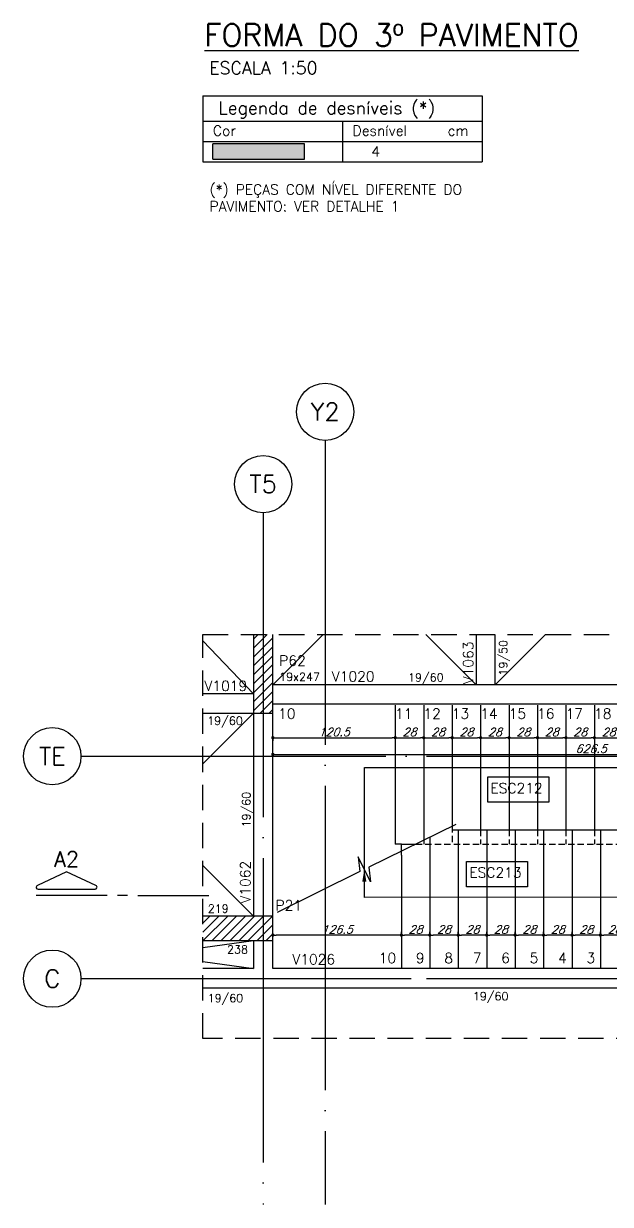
# Model space of a CAD drawing. Extents: x 0 to 6870, y 0 to 4205.
# Drawn here: x 3993 to 4571, y 894 to 2057 of the extents above; entities that cross this region are included whole.
import ezdxf
from ezdxf.enums import TextEntityAlignment as Align

# ---------------------------------------------------------------- set-up
doc = ezdxf.new("R2010")
doc.units = 0
doc.header["$LTSCALE"] = 50
doc.header["$MEASUREMENT"] = 0
doc.linetypes.add('DASHED', pattern=[0.75, 0.5, -0.25])
doc.linetypes.add('EIXO', pattern=[6.8, 6, -0.4, 0, -0.4])
doc.layers.get('0').update_dxf_attribs({"linetype": 'CONTINUOUS'})
doc.layers.get('DEFPOINTS').update_dxf_attribs({"linetype": 'CONTINUOUS'})
for name, color, linetype in [('242', 3, 'CONTINUOUS'), ('AR-TEXTO_REGUA 120_1-200', 4, 'CONTINUOUS'), ('F-AUX-RED', 1, 'CONTINUOUS'), ('F-CORTE-INDICAÇÃO', 4, 'CONTINUOUS'), ('F-COTAS', 106, 'CONTINUOUS'), ('F-EIXO', 12, 'EIXO'), ('F-ESC NUM', 2, 'CONTINUOUS'), ('F-ESC-PROJ', 1, 'CONTINUOUS'), ('F-ESCADAS', 2, 'CONTINUOUS'), ('F-LEADER', 1, 'CONTINUOUS'), ('F-PILARES-DIM', 172, 'CONTINUOUS'), ('F-PILARES-HACH', 174, 'CONTINUOUS'), ('F-PILARES-NOME', 170, 'CONTINUOUS'), ('F-PILARES-S', 170, 'CONTINUOUS'), ('F-TABELA-NÍVEIS', 1, 'CONTINUOUS'), ('F-TEXTO', 6, 'CONTINUOUS'), ('F-TEXTO ESCADA', 2, 'CONTINUOUS'), ('F-VIGAS', 3, 'CONTINUOUS'), ('F-VIGAS-DIM', 2, 'CONTINUOUS'), ('F-VIGAS-NOME', 4, 'CONTINUOUS'), ('F-VÃO', 1, 'CONTINUOUS')]:
    doc.layers.add(name, color=color, linetype=linetype)
doc.layers.add('F-DESNIVEL-3', color=7, linetype='CONTINUOUS', true_color=0xd5c7ff)
doc.styles.add('5385-ARQ-PB-BAS-PLA-TER-TORRE-A-106-TXT$0$R60-75', font='romans.shx', dxfattribs={"height": 0.1125})
doc.styles.add('CP-TEXT-INCL', font='romans.shx', dxfattribs={"oblique": 20})
doc.styles.add('MCP', font='romans.shx')
doc.styles.add('REGUA-120-esc1_200', font='simplex.shx', dxfattribs={"height": 0.6})
doc.styles.add('ROMANS', font='romans.shx')
doc.dimstyles.new('CP-COTAS-50', dxfattribs={"dimscale": 0.64, "dimtxt": 12.5, "dimasz": 5, "dimexe": 5, "dimexo": 5, "dimgap": 2.5, "dimtad": 1, "dimdec": 1, "dimdsep": 46, "dimtxsty": 'CP-TEXT-INCL', "dimblk1": 'DOT', "dimblk2": 'DOT', "dimsah": 1, "dimcen": 9, "dimclrd": 256, "dimclre": 256, "dimclrt": 256, "dimadec": 0, "dimazin": 0, "dimtfac": 1, "dimtdec": 1, "dimtmove": 2, "dimatfit": 3, "dimldrblk": 'DOT', "dimfxl": 5, "dimtolj": 1, "dimarcsym": 0})
pattern_1 = [(45, (2724.5, 1131), (-4.419417, 4.419417), [])]

# ---------------------------------------------------------------- blocks, each defined once
blk = doc.blocks.new('*U12')
at = {"layer": 'F-EIXO'}
blk.add_line((0, 0), (1131.4, 0), dxfattribs=at)
at = {"layer": 'F-EIXO', "color": 2, "linetype": 'Continuous'}
blk.add_circle((-28.2, 0), 28.2, dxfattribs=at)
at = {"layer": 'F-TEXTO', "style": 'ROMANS'}
blk.add_attdef('EIXO', text='', height=17.5, dxfattribs=at).set_placement((-28.2, 0), align=Align.MIDDLE_CENTER)
blk = doc.blocks.new('*U8')
at = {"layer": 'F-EIXO'}
blk.add_line((0, 0), (0, -752.5), dxfattribs=at)
at = {"layer": 'F-EIXO', "color": 2, "linetype": 'Continuous'}
blk.add_circle((0, 28.2), 28.2, dxfattribs=at)
at = {"layer": 'F-TEXTO', "style": 'ROMANS'}
blk.add_attdef('EIXO', text='', height=17.5, rotation=360, dxfattribs=at).set_placement((0, 28.2), align=Align.MIDDLE_CENTER)
blk = doc.blocks.new('*U9')
at = {"layer": 'F-EIXO'}
blk.add_line((0, 0), (0, -681.2), dxfattribs=at)
at = {"layer": 'F-EIXO', "color": 2, "linetype": 'Continuous'}
blk.add_circle((0, 28.2), 28.2, dxfattribs=at)
at = {"layer": 'F-TEXTO', "style": 'ROMANS'}
blk.add_attdef('EIXO', text='', height=17.5, rotation=360, dxfattribs=at).set_placement((0, 28.2), align=Align.MIDDLE_CENTER)
blk = doc.blocks.new('*U10')
at = {"layer": 'F-EIXO'}
blk.add_line((0, 0), (1131.4, 0), dxfattribs=at)
at = {"layer": 'F-EIXO', "color": 2, "linetype": 'Continuous'}
blk.add_circle((-28.2, 0), 28.2, dxfattribs=at)
at = {"layer": 'F-TEXTO', "style": 'ROMANS'}
blk.add_attdef('EIXO', text='', height=17.5, dxfattribs=at).set_placement((-28.2, 0), align=Align.MIDDLE_CENTER)
blk = doc.blocks.new('*U17')
at = {"layer": 'F-CORTE-INDICAÇÃO'}
for p, q in [((-100, 0), (-170, 0)), ((-80, 0), (-90, 0)), ((-70, 0), (0, 0))]:
    blk.add_line(p, q, dxfattribs=at)
blk.add_lwpolyline([(-112, 6, 0.802585), (-111.2, 9.8), (-140, 23.3), (-168.8, 9.8, 0.802585), (-168, 6)], format="xyb", close=True, dxfattribs=at)
at = {"layer": 'F-CORTE-INDICAÇÃO', "style": 'ROMANS'}
blk.add_attdef('CORTE', text='', height=15, dxfattribs=at).set_placement((-140, 35.8), align=Align.MIDDLE_CENTER)
at = {"layer": 'F-CORTE-INDICAÇÃO', "color": 2, "style": 'ROMANS'}
blk.add_attdef('FOLHA', text='', height=12, dxfattribs=at).set_placement((-140, -10), align=Align.MIDDLE_CENTER)
blk = doc.blocks.new('_DOT')
at = {"color": 0, "linetype": 'ByBlock'}
blk.add_line((-0.5, 0), (-1, 0), dxfattribs=at)
at = {"color": 0, "linetype": 'ByBlock', "const_width": 0.5}
blk.add_lwpolyline([(-0.25, 0, 1), (0.25, 0, 1)], format="xyb", close=True, dxfattribs=at)
blk = doc.blocks.new('*D130')
at = {"layer": 'DEFPOINTS', "color": 0, "linetype": 'Continuous', "transparency": 16777216}
for p in [(4238.5, 1354.6), (4359, 1357.1), (4359, 1353.3)]:
    blk.add_point(p, dxfattribs=at)
at = {"layer": 'F-COTAS', "linetype": 'Continuous', "lineweight": -2, "transparency": 16777216}
for p, q in [((4238.5, 1351.4), (4238.5, 1350.1)), ((4241.7, 1353.3), (4355.8, 1353.3)), ((4359, 1353.9), (4359, 1350.1))]:
    blk.add_line(p, q, dxfattribs=at)
at = {"layer": 'F-COTAS', "linetype": 'Continuous', "lineweight": -2, "transparency": 16777216, "xscale": 3.2, "yscale": 3.2, "zscale": 3.2, "rotation": 180}
blk.add_blockref('_DOT', (4238.5, 1353.3), dxfattribs=at)
at = {"layer": 'F-COTAS', "linetype": 'Continuous', "lineweight": -2, "transparency": 16777216, "xscale": 3.2, "yscale": 3.2, "zscale": 3.2}
blk.add_blockref('_DOT', (4359, 1353.3), dxfattribs=at)
at = {"layer": 'F-COTAS', "linetype": 'Continuous', "transparency": 16777216, "insert": (4298.8, 1358.9), "char_height": 8, "attachment_point": 5, "style": 'CP-TEXT-INCL'}
blk.add_mtext('\\A1;120.5', dxfattribs=at)
blk = doc.blocks.new('*D131')
at = {"layer": 'DEFPOINTS', "color": 0, "linetype": 'Continuous', "transparency": 16777216}
for p in [(4359, 1354.6), (4387, 1353.3), (4387, 1353.3)]:
    blk.add_point(p, dxfattribs=at)
at = {"layer": 'F-COTAS', "linetype": 'Continuous', "lineweight": -2, "transparency": 16777216}
for p, q in [((4359, 1351.4), (4359, 1350.1)), ((4362.2, 1353.3), (4383.8, 1353.3))]:
    blk.add_line(p, q, dxfattribs=at)
at = {"layer": 'F-COTAS', "linetype": 'Continuous', "lineweight": -2, "transparency": 16777216, "xscale": 3.2, "yscale": 3.2, "zscale": 3.2, "rotation": 180}
blk.add_blockref('_DOT', (4359, 1353.3), dxfattribs=at)
at = {"layer": 'F-COTAS', "linetype": 'Continuous', "lineweight": -2, "transparency": 16777216, "xscale": 3.2, "yscale": 3.2, "zscale": 3.2}
blk.add_blockref('_DOT', (4387, 1353.3), dxfattribs=at)
at = {"layer": 'F-COTAS', "linetype": 'Continuous', "transparency": 16777216, "insert": (4373, 1358.9), "char_height": 8, "attachment_point": 5, "style": 'CP-TEXT-INCL'}
blk.add_mtext('\\A1;28', dxfattribs=at)
blk = doc.blocks.new('*D132')
at = {"layer": 'DEFPOINTS', "color": 0, "linetype": 'Continuous', "transparency": 16777216}
for p in [(4387, 1354.6), (4415, 1353.3), (4415, 1353.3)]:
    blk.add_point(p, dxfattribs=at)
at = {"layer": 'F-COTAS', "linetype": 'Continuous', "lineweight": -2, "transparency": 16777216}
for p, q in [((4387, 1351.4), (4387, 1350.1)), ((4390.2, 1353.3), (4411.8, 1353.3))]:
    blk.add_line(p, q, dxfattribs=at)
at = {"layer": 'F-COTAS', "linetype": 'Continuous', "lineweight": -2, "transparency": 16777216, "xscale": 3.2, "yscale": 3.2, "zscale": 3.2, "rotation": 180}
blk.add_blockref('_DOT', (4387, 1353.3), dxfattribs=at)
at = {"layer": 'F-COTAS', "linetype": 'Continuous', "lineweight": -2, "transparency": 16777216, "xscale": 3.2, "yscale": 3.2, "zscale": 3.2}
blk.add_blockref('_DOT', (4415, 1353.3), dxfattribs=at)
at = {"layer": 'F-COTAS', "linetype": 'Continuous', "transparency": 16777216, "insert": (4401, 1358.9), "char_height": 8, "attachment_point": 5, "style": 'CP-TEXT-INCL'}
blk.add_mtext('\\A1;28', dxfattribs=at)
blk = doc.blocks.new('*D133')
at = {"layer": 'DEFPOINTS', "color": 0, "linetype": 'Continuous', "transparency": 16777216}
for p in [(4415, 1354.6), (4443, 1353.3), (4443, 1353.3)]:
    blk.add_point(p, dxfattribs=at)
at = {"layer": 'F-COTAS', "linetype": 'Continuous', "lineweight": -2, "transparency": 16777216}
for p, q in [((4415, 1351.4), (4415, 1350.1)), ((4418.2, 1353.3), (4439.8, 1353.3))]:
    blk.add_line(p, q, dxfattribs=at)
at = {"layer": 'F-COTAS', "linetype": 'Continuous', "lineweight": -2, "transparency": 16777216, "xscale": 3.2, "yscale": 3.2, "zscale": 3.2, "rotation": 180}
blk.add_blockref('_DOT', (4415, 1353.3), dxfattribs=at)
at = {"layer": 'F-COTAS', "linetype": 'Continuous', "lineweight": -2, "transparency": 16777216, "xscale": 3.2, "yscale": 3.2, "zscale": 3.2}
blk.add_blockref('_DOT', (4443, 1353.3), dxfattribs=at)
at = {"layer": 'F-COTAS', "linetype": 'Continuous', "transparency": 16777216, "insert": (4429, 1358.9), "char_height": 8, "attachment_point": 5, "style": 'CP-TEXT-INCL'}
blk.add_mtext('\\A1;28', dxfattribs=at)
blk = doc.blocks.new('*D134')
at = {"layer": 'DEFPOINTS', "color": 0, "linetype": 'Continuous', "transparency": 16777216}
for p in [(4443, 1354.6), (4471, 1353.3), (4471, 1353.3)]:
    blk.add_point(p, dxfattribs=at)
at = {"layer": 'F-COTAS', "linetype": 'Continuous', "lineweight": -2, "transparency": 16777216}
for p, q in [((4443, 1351.4), (4443, 1350.1)), ((4446.2, 1353.3), (4467.8, 1353.3))]:
    blk.add_line(p, q, dxfattribs=at)
at = {"layer": 'F-COTAS', "linetype": 'Continuous', "lineweight": -2, "transparency": 16777216, "xscale": 3.2, "yscale": 3.2, "zscale": 3.2, "rotation": 180}
blk.add_blockref('_DOT', (4443, 1353.3), dxfattribs=at)
at = {"layer": 'F-COTAS', "linetype": 'Continuous', "lineweight": -2, "transparency": 16777216, "xscale": 3.2, "yscale": 3.2, "zscale": 3.2}
blk.add_blockref('_DOT', (4471, 1353.3), dxfattribs=at)
at = {"layer": 'F-COTAS', "linetype": 'Continuous', "transparency": 16777216, "insert": (4457, 1358.9), "char_height": 8, "attachment_point": 5, "style": 'CP-TEXT-INCL'}
blk.add_mtext('\\A1;28', dxfattribs=at)
blk = doc.blocks.new('*D135')
at = {"layer": 'DEFPOINTS', "color": 0, "linetype": 'Continuous', "transparency": 16777216}
for p in [(4505, 1158.9), (4505, 1158.9), (4533, 1158.9)]:
    blk.add_point(p, dxfattribs=at)
at = {"layer": 'F-COTAS', "linetype": 'Continuous', "lineweight": -2, "transparency": 16777216}
for p, q in [((4505, 1158.9), (4505, 1162.1)), ((4529.8, 1158.9), (4508.2, 1158.9)), ((4533, 1158.9), (4533, 1162.1))]:
    blk.add_line(p, q, dxfattribs=at)
at = {"layer": 'F-COTAS', "linetype": 'Continuous', "lineweight": -2, "transparency": 16777216, "xscale": 3.2, "yscale": 3.2, "zscale": 3.2, "rotation": 180}
blk.add_blockref('_DOT', (4505, 1158.9), dxfattribs=at)
at = {"layer": 'F-COTAS', "linetype": 'Continuous', "lineweight": -2, "transparency": 16777216, "xscale": 3.2, "yscale": 3.2, "zscale": 3.2}
blk.add_blockref('_DOT', (4533, 1158.9), dxfattribs=at)
at = {"layer": 'F-COTAS', "linetype": 'Continuous', "transparency": 16777216, "insert": (4519, 1164.5), "char_height": 8, "attachment_point": 5, "style": 'CP-TEXT-INCL'}
blk.add_mtext('\\A1;28', dxfattribs=at)
blk = doc.blocks.new('*D136')
at = {"layer": 'DEFPOINTS', "color": 0, "linetype": 'Continuous', "transparency": 16777216}
for p in [(4477, 1158.9), (4477, 1158.9), (4505, 1158.9)]:
    blk.add_point(p, dxfattribs=at)
at = {"layer": 'F-COTAS', "linetype": 'Continuous', "lineweight": -2, "transparency": 16777216}
for p, q in [((4477, 1158.9), (4477, 1162.1)), ((4501.8, 1158.9), (4480.2, 1158.9)), ((4505, 1158.9), (4505, 1162.1))]:
    blk.add_line(p, q, dxfattribs=at)
at = {"layer": 'F-COTAS', "linetype": 'Continuous', "lineweight": -2, "transparency": 16777216, "xscale": 3.2, "yscale": 3.2, "zscale": 3.2, "rotation": 180}
blk.add_blockref('_DOT', (4477, 1158.9), dxfattribs=at)
at = {"layer": 'F-COTAS', "linetype": 'Continuous', "lineweight": -2, "transparency": 16777216, "xscale": 3.2, "yscale": 3.2, "zscale": 3.2}
blk.add_blockref('_DOT', (4505, 1158.9), dxfattribs=at)
at = {"layer": 'F-COTAS', "linetype": 'Continuous', "transparency": 16777216, "insert": (4491, 1164.5), "char_height": 8, "attachment_point": 5, "style": 'CP-TEXT-INCL'}
blk.add_mtext('\\A1;28', dxfattribs=at)
blk = doc.blocks.new('*D137')
at = {"layer": 'DEFPOINTS', "color": 0, "linetype": 'Continuous', "transparency": 16777216}
for p in [(4449, 1158.9), (4449, 1158.9), (4477, 1158.9)]:
    blk.add_point(p, dxfattribs=at)
at = {"layer": 'F-COTAS', "linetype": 'Continuous', "lineweight": -2, "transparency": 16777216}
for p, q in [((4449, 1158.9), (4449, 1162.1)), ((4473.8, 1158.9), (4452.2, 1158.9)), ((4477, 1158.9), (4477, 1162.1))]:
    blk.add_line(p, q, dxfattribs=at)
at = {"layer": 'F-COTAS', "linetype": 'Continuous', "lineweight": -2, "transparency": 16777216, "xscale": 3.2, "yscale": 3.2, "zscale": 3.2, "rotation": 180}
blk.add_blockref('_DOT', (4449, 1158.9), dxfattribs=at)
at = {"layer": 'F-COTAS', "linetype": 'Continuous', "lineweight": -2, "transparency": 16777216, "xscale": 3.2, "yscale": 3.2, "zscale": 3.2}
blk.add_blockref('_DOT', (4477, 1158.9), dxfattribs=at)
at = {"layer": 'F-COTAS', "linetype": 'Continuous', "transparency": 16777216, "insert": (4463, 1164.5), "char_height": 8, "attachment_point": 5, "style": 'CP-TEXT-INCL'}
blk.add_mtext('\\A1;28', dxfattribs=at)
blk = doc.blocks.new('*D138')
at = {"layer": 'DEFPOINTS', "color": 0, "linetype": 'Continuous', "transparency": 16777216}
for p in [(4421, 1158.9), (4421, 1158.9), (4449, 1158.9)]:
    blk.add_point(p, dxfattribs=at)
at = {"layer": 'F-COTAS', "linetype": 'Continuous', "lineweight": -2, "transparency": 16777216}
for p, q in [((4421, 1158.9), (4421, 1162.1)), ((4445.8, 1158.9), (4424.2, 1158.9)), ((4449, 1158.9), (4449, 1162.1))]:
    blk.add_line(p, q, dxfattribs=at)
at = {"layer": 'F-COTAS', "linetype": 'Continuous', "lineweight": -2, "transparency": 16777216, "xscale": 3.2, "yscale": 3.2, "zscale": 3.2, "rotation": 180}
blk.add_blockref('_DOT', (4421, 1158.9), dxfattribs=at)
at = {"layer": 'F-COTAS', "linetype": 'Continuous', "lineweight": -2, "transparency": 16777216, "xscale": 3.2, "yscale": 3.2, "zscale": 3.2}
blk.add_blockref('_DOT', (4449, 1158.9), dxfattribs=at)
at = {"layer": 'F-COTAS', "linetype": 'Continuous', "transparency": 16777216, "insert": (4435, 1164.5), "char_height": 8, "attachment_point": 5, "style": 'CP-TEXT-INCL'}
blk.add_mtext('\\A1;28', dxfattribs=at)
blk = doc.blocks.new('*D139')
at = {"layer": 'DEFPOINTS', "color": 0, "linetype": 'Continuous', "transparency": 16777216}
for p in [(4393, 1158.9), (4393, 1158.9), (4421, 1158.9)]:
    blk.add_point(p, dxfattribs=at)
at = {"layer": 'F-COTAS', "linetype": 'Continuous', "lineweight": -2, "transparency": 16777216}
for p, q in [((4393, 1158.9), (4393, 1162.1)), ((4417.8, 1158.9), (4396.2, 1158.9)), ((4421, 1158.9), (4421, 1162.1))]:
    blk.add_line(p, q, dxfattribs=at)
at = {"layer": 'F-COTAS', "linetype": 'Continuous', "lineweight": -2, "transparency": 16777216, "xscale": 3.2, "yscale": 3.2, "zscale": 3.2, "rotation": 180}
blk.add_blockref('_DOT', (4393, 1158.9), dxfattribs=at)
at = {"layer": 'F-COTAS', "linetype": 'Continuous', "lineweight": -2, "transparency": 16777216, "xscale": 3.2, "yscale": 3.2, "zscale": 3.2}
blk.add_blockref('_DOT', (4421, 1158.9), dxfattribs=at)
at = {"layer": 'F-COTAS', "linetype": 'Continuous', "transparency": 16777216, "insert": (4407, 1164.5), "char_height": 8, "attachment_point": 5, "style": 'CP-TEXT-INCL'}
blk.add_mtext('\\A1;28', dxfattribs=at)
blk = doc.blocks.new('*D140')
at = {"layer": 'DEFPOINTS', "color": 0, "linetype": 'Continuous', "transparency": 16777216}
for p in [(4365, 1158.9), (4365, 1158.9), (4393, 1158.9)]:
    blk.add_point(p, dxfattribs=at)
at = {"layer": 'F-COTAS', "linetype": 'Continuous', "lineweight": -2, "transparency": 16777216}
for p, q in [((4365, 1158.9), (4365, 1162.1)), ((4389.8, 1158.9), (4368.2, 1158.9)), ((4393, 1158.9), (4393, 1162.1))]:
    blk.add_line(p, q, dxfattribs=at)
at = {"layer": 'F-COTAS', "linetype": 'Continuous', "lineweight": -2, "transparency": 16777216, "xscale": 3.2, "yscale": 3.2, "zscale": 3.2, "rotation": 180}
blk.add_blockref('_DOT', (4365, 1158.9), dxfattribs=at)
at = {"layer": 'F-COTAS', "linetype": 'Continuous', "lineweight": -2, "transparency": 16777216, "xscale": 3.2, "yscale": 3.2, "zscale": 3.2}
blk.add_blockref('_DOT', (4393, 1158.9), dxfattribs=at)
at = {"layer": 'F-COTAS', "linetype": 'Continuous', "transparency": 16777216, "insert": (4379, 1164.5), "char_height": 8, "attachment_point": 5, "style": 'CP-TEXT-INCL'}
blk.add_mtext('\\A1;28', dxfattribs=at)
blk = doc.blocks.new('*D141')
at = {"layer": 'DEFPOINTS', "color": 0, "linetype": 'Continuous', "transparency": 16777216}
for p in [(4238.5, 1158.9), (4238.5, 1158.9), (4365, 1158.9)]:
    blk.add_point(p, dxfattribs=at)
at = {"layer": 'F-COTAS', "linetype": 'Continuous', "lineweight": -2, "transparency": 16777216}
for p, q in [((4238.5, 1158.9), (4238.5, 1162.1)), ((4361.8, 1158.9), (4241.7, 1158.9)), ((4365, 1158.9), (4365, 1162.1))]:
    blk.add_line(p, q, dxfattribs=at)
at = {"layer": 'F-COTAS', "linetype": 'Continuous', "lineweight": -2, "transparency": 16777216, "xscale": 3.2, "yscale": 3.2, "zscale": 3.2, "rotation": 180}
blk.add_blockref('_DOT', (4238.5, 1158.9), dxfattribs=at)
at = {"layer": 'F-COTAS', "linetype": 'Continuous', "lineweight": -2, "transparency": 16777216, "xscale": 3.2, "yscale": 3.2, "zscale": 3.2}
blk.add_blockref('_DOT', (4365, 1158.9), dxfattribs=at)
at = {"layer": 'F-COTAS', "linetype": 'Continuous', "transparency": 16777216, "insert": (4301.8, 1164.5), "char_height": 8, "attachment_point": 5, "style": 'CP-TEXT-INCL'}
blk.add_mtext('\\A1;126.5', dxfattribs=at)
blk = doc.blocks.new('*D143')
at = {"layer": 'DEFPOINTS', "color": 0, "linetype": 'Continuous', "transparency": 16777216}
for p in [(4533, 1158.9), (4533, 1158.9), (4561, 1152.9)]:
    blk.add_point(p, dxfattribs=at)
at = {"layer": 'F-COTAS', "linetype": 'Continuous', "lineweight": -2, "transparency": 16777216}
for p, q in [((4533, 1158.9), (4533, 1162.1)), ((4557.8, 1158.9), (4536.2, 1158.9)), ((4561, 1156.8), (4561, 1162.1))]:
    blk.add_line(p, q, dxfattribs=at)
at = {"layer": 'F-COTAS', "linetype": 'Continuous', "lineweight": -2, "transparency": 16777216, "xscale": 3.2, "yscale": 3.2, "zscale": 3.2, "rotation": 180}
blk.add_blockref('_DOT', (4533, 1158.9), dxfattribs=at)
at = {"layer": 'F-COTAS', "linetype": 'Continuous', "lineweight": -2, "transparency": 16777216, "xscale": 3.2, "yscale": 3.2, "zscale": 3.2}
blk.add_blockref('_DOT', (4561, 1158.9), dxfattribs=at)
at = {"layer": 'F-COTAS', "linetype": 'Continuous', "transparency": 16777216, "insert": (4547, 1164.5), "char_height": 8, "attachment_point": 5, "style": 'CP-TEXT-INCL'}
blk.add_mtext('\\A1;28', dxfattribs=at)
blk = doc.blocks.new('*D144')
at = {"layer": 'DEFPOINTS', "color": 0, "linetype": 'Continuous', "transparency": 16777216}
for p in [(4471, 1354.6), (4499, 1353.3), (4499, 1353.3)]:
    blk.add_point(p, dxfattribs=at)
at = {"layer": 'F-COTAS', "linetype": 'Continuous', "lineweight": -2, "transparency": 16777216}
for p, q in [((4471, 1351.4), (4471, 1350.1)), ((4474.2, 1353.3), (4495.8, 1353.3))]:
    blk.add_line(p, q, dxfattribs=at)
at = {"layer": 'F-COTAS', "linetype": 'Continuous', "lineweight": -2, "transparency": 16777216, "xscale": 3.2, "yscale": 3.2, "zscale": 3.2, "rotation": 180}
blk.add_blockref('_DOT', (4471, 1353.3), dxfattribs=at)
at = {"layer": 'F-COTAS', "linetype": 'Continuous', "lineweight": -2, "transparency": 16777216, "xscale": 3.2, "yscale": 3.2, "zscale": 3.2}
blk.add_blockref('_DOT', (4499, 1353.3), dxfattribs=at)
at = {"layer": 'F-COTAS', "linetype": 'Continuous', "transparency": 16777216, "insert": (4485, 1358.9), "char_height": 8, "attachment_point": 5, "style": 'CP-TEXT-INCL'}
blk.add_mtext('\\A1;28', dxfattribs=at)
blk = doc.blocks.new('*D145')
at = {"layer": 'DEFPOINTS', "color": 0, "linetype": 'Continuous', "transparency": 16777216}
for p in [(4499, 1354.6), (4527, 1353.3), (4527, 1353.3)]:
    blk.add_point(p, dxfattribs=at)
at = {"layer": 'F-COTAS', "linetype": 'Continuous', "lineweight": -2, "transparency": 16777216}
for p, q in [((4499, 1351.4), (4499, 1350.1)), ((4502.2, 1353.3), (4523.8, 1353.3))]:
    blk.add_line(p, q, dxfattribs=at)
at = {"layer": 'F-COTAS', "linetype": 'Continuous', "lineweight": -2, "transparency": 16777216, "xscale": 3.2, "yscale": 3.2, "zscale": 3.2, "rotation": 180}
blk.add_blockref('_DOT', (4499, 1353.3), dxfattribs=at)
at = {"layer": 'F-COTAS', "linetype": 'Continuous', "lineweight": -2, "transparency": 16777216, "xscale": 3.2, "yscale": 3.2, "zscale": 3.2}
blk.add_blockref('_DOT', (4527, 1353.3), dxfattribs=at)
at = {"layer": 'F-COTAS', "linetype": 'Continuous', "transparency": 16777216, "insert": (4513, 1358.9), "char_height": 8, "attachment_point": 5, "style": 'CP-TEXT-INCL'}
blk.add_mtext('\\A1;28', dxfattribs=at)
blk = doc.blocks.new('*D146')
at = {"layer": 'DEFPOINTS', "color": 0, "linetype": 'Continuous', "transparency": 16777216}
for p in [(4527, 1354.6), (4555, 1353.3), (4555, 1353.3)]:
    blk.add_point(p, dxfattribs=at)
at = {"layer": 'F-COTAS', "linetype": 'Continuous', "lineweight": -2, "transparency": 16777216}
for p, q in [((4527, 1351.4), (4527, 1350.1)), ((4530.2, 1353.3), (4551.8, 1353.3))]:
    blk.add_line(p, q, dxfattribs=at)
at = {"layer": 'F-COTAS', "linetype": 'Continuous', "lineweight": -2, "transparency": 16777216, "xscale": 3.2, "yscale": 3.2, "zscale": 3.2, "rotation": 180}
blk.add_blockref('_DOT', (4527, 1353.3), dxfattribs=at)
at = {"layer": 'F-COTAS', "linetype": 'Continuous', "lineweight": -2, "transparency": 16777216, "xscale": 3.2, "yscale": 3.2, "zscale": 3.2}
blk.add_blockref('_DOT', (4555, 1353.3), dxfattribs=at)
at = {"layer": 'F-COTAS', "linetype": 'Continuous', "transparency": 16777216, "insert": (4541, 1358.9), "char_height": 8, "attachment_point": 5, "style": 'CP-TEXT-INCL'}
blk.add_mtext('\\A1;28', dxfattribs=at)
blk = doc.blocks.new('*D151')
at = {"layer": 'DEFPOINTS', "color": 0, "linetype": 'Continuous', "transparency": 16777216}
for p in [(4865, 1336.9), (4238.5, 1323.7), (4865, 1323.7)]:
    blk.add_point(p, dxfattribs=at)
at = {"layer": 'F-COTAS', "linetype": 'Continuous', "lineweight": -2, "transparency": 16777216}
for p, q in [((4238.5, 1326.9), (4238.5, 1340.1)), ((4865, 1326.9), (4865, 1340.1)), ((4241.7, 1336.9), (4861.8, 1336.9))]:
    blk.add_line(p, q, dxfattribs=at)
at = {"layer": 'F-COTAS', "linetype": 'Continuous', "lineweight": -2, "transparency": 16777216, "xscale": 3.2, "yscale": 3.2, "zscale": 3.2, "rotation": 180}
blk.add_blockref('_DOT', (4238.5, 1336.9), dxfattribs=at)
at = {"layer": 'F-COTAS', "linetype": 'Continuous', "lineweight": -2, "transparency": 16777216, "xscale": 3.2, "yscale": 3.2, "zscale": 3.2}
blk.add_blockref('_DOT', (4865, 1336.9), dxfattribs=at)
at = {"layer": 'F-COTAS', "linetype": 'Continuous', "transparency": 16777216, "insert": (4551.8, 1342.5), "char_height": 8, "attachment_point": 5, "style": 'CP-TEXT-INCL'}
blk.add_mtext('\\A1;626.5', dxfattribs=at)
blk = doc.blocks.new('*D152')
at = {"layer": 'DEFPOINTS', "color": 0, "linetype": 'Continuous', "transparency": 16777216}
for p in [(4555, 1354.6), (4583, 1353.3), (4583, 1353.3)]:
    blk.add_point(p, dxfattribs=at)
at = {"layer": 'F-COTAS', "linetype": 'Continuous', "lineweight": -2, "transparency": 16777216}
for p, q in [((4555, 1351.4), (4555, 1350.1)), ((4558.2, 1353.3), (4579.8, 1353.3))]:
    blk.add_line(p, q, dxfattribs=at)
at = {"layer": 'F-COTAS', "linetype": 'Continuous', "lineweight": -2, "transparency": 16777216, "xscale": 3.2, "yscale": 3.2, "zscale": 3.2, "rotation": 180}
blk.add_blockref('_DOT', (4555, 1353.3), dxfattribs=at)
at = {"layer": 'F-COTAS', "linetype": 'Continuous', "lineweight": -2, "transparency": 16777216, "xscale": 3.2, "yscale": 3.2, "zscale": 3.2}
blk.add_blockref('_DOT', (4583, 1353.3), dxfattribs=at)
at = {"layer": 'F-COTAS', "linetype": 'Continuous', "transparency": 16777216, "insert": (4569, 1358.9), "char_height": 8, "attachment_point": 5, "style": 'CP-TEXT-INCL'}
blk.add_mtext('\\A1;28', dxfattribs=at)
blk = doc.blocks.new('*D153')
at = {"layer": 'DEFPOINTS', "color": 0, "linetype": 'Continuous', "transparency": 16777216}
for p in [(4561, 1158.9), (4561, 1158.9), (4589, 1158.9)]:
    blk.add_point(p, dxfattribs=at)
at = {"layer": 'F-COTAS', "linetype": 'Continuous', "lineweight": -2, "transparency": 16777216}
for p, q in [((4561, 1158.9), (4561, 1162.1)), ((4585.8, 1158.9), (4564.2, 1158.9)), ((4589, 1158.9), (4589, 1162.1))]:
    blk.add_line(p, q, dxfattribs=at)
at = {"layer": 'F-COTAS', "linetype": 'Continuous', "lineweight": -2, "transparency": 16777216, "xscale": 3.2, "yscale": 3.2, "zscale": 3.2, "rotation": 180}
blk.add_blockref('_DOT', (4561, 1158.9), dxfattribs=at)
at = {"layer": 'F-COTAS', "linetype": 'Continuous', "lineweight": -2, "transparency": 16777216, "xscale": 3.2, "yscale": 3.2, "zscale": 3.2}
blk.add_blockref('_DOT', (4589, 1158.9), dxfattribs=at)
at = {"layer": 'F-COTAS', "linetype": 'Continuous', "transparency": 16777216, "insert": (4575, 1164.5), "char_height": 8, "attachment_point": 5, "style": 'CP-TEXT-INCL'}
blk.add_mtext('\\A1;28', dxfattribs=at)

msp = doc.modelspace()

# ---------------------------------------------------------------- hatches: boundary and pattern name
at = {"layer": 'F-PILARES-HACH', "linetype": 'Continuous'}
h = msp.add_hatch(dxfattribs=at)
h.set_pattern_fill('ANSI31', color=256, scale=50, style=0)
h.set_pattern_definition(pattern_1)
h.paths.add_polyline_path([(4238.5, 1455), (4219.5, 1455), (4219.5, 1377.5), (4238.5, 1377.5)])
h = msp.add_hatch(dxfattribs=at)
h.set_pattern_fill('ANSI31', color=256, scale=50, style=0)
h.set_pattern_definition(pattern_1)
h.paths.add_polyline_path([(4169.5, 1177.5), (4169.5, 1153.5), (4238.5, 1153.5), (4238.5, 1177.5)])

# ---------------------------------------------------------------- linework, layer by layer
at = {"layer": '242', "linetype": 'Continuous'}
msp.add_line((4229, 1501), (4229, 1501), dxfattribs=at)
at = {"layer": 'F-AUX-RED', "color": 1, "linetype": 'DASHED'}
msp.add_lwpolyline([(4169.5, 1057), (4169.5, 1455), (5014, 1455), (5014, 1057), (4169.5, 1057)], dxfattribs=at)
at = {"layer": 'F-AUX-RED'}
msp.add_lwpolyline([(4617, 1196.09), (4328.57, 1196), (4328.57, 1324), (4583, 1324)], dxfattribs=at)
msp.add_solid([(4330.57, 1211.66), (4328.57, 1223.66), (4326.57, 1211.66)], dxfattribs=at)
at = {"layer": 'F-DESNIVEL-3'}
for points in [[(4179.5, 1923.06), (4269.5, 1923.06), (4269.5, 1938.06)], [(4179.5, 1923.06), (4269.5, 1938.06), (4179.5, 1938.06)]]:
    msp.add_solid(points, dxfattribs=at)
at = {"layer": 'F-EIXO'}
msp.add_line((4074.79, 1116), (5180.96, 1116), dxfattribs=at)
at = {"layer": 'F-ESC-PROJ', "linetype": 'DASHED', "ltscale": 0.25}
for points in [[(4415, 1266.13), (4415, 1248.5)], [(4443, 1262.5), (4443, 1248.5)], [(4471, 1262.5), (4471, 1248.5)], [(4499, 1262.5), (4499, 1248.5)], [(4527, 1262.5), (4527, 1248.5)], [(4555, 1262.5), (4555, 1248.5)], [(4379.11, 1248.5), (4583, 1248.5)], [(4387, 1252.38), (4387, 1248.5)]]:
    msp.add_lwpolyline(points, dxfattribs=at)
at = {"layer": 'F-ESCADAS', "linetype": 'Continuous'}
for points in [[(4359, 1385.5), (4359, 1248.5)], [(4387, 1385.5), (4387, 1252.38)], [(4415, 1385.5), (4415, 1266.13)], [(4443, 1385.5), (4443, 1262.5)], [(4471, 1385.5), (4471, 1262.5)], [(4499, 1385.5), (4499, 1262.5)], [(4527, 1385.5), (4527, 1262.5)], [(4555, 1385.5), (4555, 1262.5)], [(4415, 1262.5), (4617, 1262.5)], [(4421, 1262.5), (4421, 1126)], [(4449, 1262.5), (4449, 1126)], [(4477, 1262.5), (4477, 1126)], [(4505, 1262.5), (4505, 1126)], [(4533, 1262.5), (4533, 1126)], [(4561, 1262.5), (4561, 1126)], [(4365, 1237.64), (4365, 1248.5), (4359, 1248.5)], [(4365, 1248.5), (4379.11, 1248.5)], [(4393, 1255.32), (4393, 1126)], [(4365, 1237.64), (4365, 1126)]]:
    msp.add_lwpolyline(points, dxfattribs=at)
at = {"layer": 'F-LEADER'}
msp.add_lwpolyline([(4418.56, 1267.88), (4333.05, 1225.88), (4334.66, 1211.35), (4322.48, 1235.97), (4324.09, 1221.44), (4242.68, 1181.19)], dxfattribs=at)
at = {"layer": 'F-PILARES-S', "linetype": 'Continuous'}
for points in [[(4219.5, 1377.5), (4238.5, 1377.5), (4238.5, 1455)], [(4219.5, 1455), (4219.5, 1377.5)], [(4169.5, 1153.5), (4238.5, 1153.5), (4238.5, 1177.5), (4169.5, 1177.5)]]:
    msp.add_lwpolyline(points, dxfattribs=at)
at = {"layer": 'F-TABELA-NÍVEIS'}
for p, q in [((4169.5, 1985.56), (4444.5, 1985.56)), ((4169.5, 1985.56), (4169.5, 1960.56)), ((4444.5, 1985.56), (4444.5, 1960.56)), ((4169.5, 1960.56), (4444.5, 1960.56)), ((4169.5, 1960.56), (4169.5, 1940.56)), ((4307, 1960.56), (4307, 1940.56)), ((4444.5, 1960.56), (4444.5, 1940.56)), ((4169.5, 1940.56), (4444.5, 1940.56)), ((4169.5, 1940.56), (4169.5, 1920.56)), ((4269.5, 1938.06), (4179.5, 1938.06)), ((4179.5, 1923.06), (4179.5, 1938.06)), ((4269.5, 1923.06), (4269.5, 1938.06)), ((4307, 1940.56), (4307, 1920.56)), ((4444.5, 1940.56), (4444.5, 1920.56)), ((4169.5, 1920.56), (4444.5, 1920.56)), ((4179.5, 1923.06), (4269.5, 1923.06))]:
    msp.add_line(p, q, dxfattribs=at)
at = {"layer": 'F-TEXTO ESCADA', "color": 1}
for points in [[(4450.05, 1289.7), (4450.05, 1314.7), (4510.05, 1314.7), (4510.05, 1289.7), (4450.05, 1289.7)], [(4429.28, 1206.53), (4429.28, 1231.53), (4489.28, 1231.53), (4489.28, 1206.53), (4429.28, 1206.53)]]:
    msp.add_lwpolyline(points, dxfattribs=at)
at = {"layer": 'F-VIGAS'}
for points in [[(4438.5, 1455), (4438.5, 1405.5)], [(4457.5, 1405.5), (4457.5, 1455)], [(4219.5, 1396.5), (4169.5, 1396.5)], [(4438.5, 1405.5), (4238.5, 1405.5)], [(4457.5, 1405.5), (4438.5, 1405.5)], [(4657.5, 1405.5), (4457.5, 1405.5)], [(4238.5, 1386.5), (4448, 1386.5)], [(4448, 1386.5), (4657.5, 1386.5)], [(4169.5, 1377.5), (4219.5, 1377.5)], [(4219.5, 1377.5), (4219.5, 1177.5)], [(4238.5, 1177.5), (4238.5, 1377.5)], [(4219.5, 1153.5), (4219.5, 1126)], [(4238.5, 1126), (4238.5, 1153.5)], [(4219.5, 1126), (4169.5, 1126)], [(4612, 1126), (4238.5, 1126)], [(4169.5, 1107), (4229, 1107)], [(4229, 1107), (4612, 1107)]]:
    msp.add_lwpolyline(points, dxfattribs=at)
at = {"layer": 'F-VÃO'}
for p, q in [((4238.5, 1405.5), (4288, 1455)), ((4389, 1455), (4438.5, 1405.5)), ((4457.5, 1405.5), (4507, 1455)), ((4169.5, 1448.75), (4219.5, 1396.5)), ((4169.5, 1327.5), (4219.5, 1377.5)), ((4169.5, 1227.5), (4219.5, 1177.5)), ((4169.5, 1146.63), (4219.5, 1153.5)), ((4169.5, 1132.88), (4219.5, 1126))]:
    msp.add_line(p, q, dxfattribs=at)

# ---------------------------------------------------------------- block references
at = {"layer": 'F-CORTE-INDICAÇÃO', "linetype": 'Continuous'}
ref = msp.add_blockref('*U17', (4175.49, 1197.99), dxfattribs=at)
ref.add_attrib('CORTE', 'A2', dxfattribs={"height": 15, "style": 'ROMANS'}).set_placement((4035.49, 1233.75), align=Align.MIDDLE_CENTER)
at = {"layer": 'F-EIXO', "linetype": 'Continuous'}
for name, p, values in [('*U8', (4290, 1646.13), {'EIXO': 'Y2'}), ('*U9', (4229, 1574.89), {'EIXO': 'T5'}), ('*U10', (4049.61, 1335), {'EIXO': 'TE'}), ('*U12', (4049.61, 1116), {'EIXO': 'C'})]:
    msp.add_blockref(name, p, dxfattribs=at).add_auto_attribs(values)

# ---------------------------------------------------------------- texts
at = {"layer": 'AR-TEXTO_REGUA 120_1-200', "color": 2, "style": 'REGUA-120-esc1_200'}
msp.add_text('ESCALA 1:50', height=12.5, dxfattribs=at).set_placement((4175.92, 2006.73))
at = {"layer": 'F-ESC NUM', "char_height": 10, "width": 122.7592, "attachment_point": 9, "style": '5385-ARQ-PB-BAS-PLA-TER-TORRE-A-106-TXT$0$R60-75'}
for s, insert in [('10', (4260.81, 1371.98)), ('11', (4375.77, 1371.98)), ('12', (4403.77, 1371.98)), ('13', (4431.77, 1371.98)), ('14', (4459.77, 1371.98)), ('15', (4487.77, 1371.98)), ('16', (4515.77, 1371.98)), ('17', (4543.77, 1371.98)), ('18', (4571.77, 1371.98)), ('10', (4359.82, 1131.32)), ('9', (4387.82, 1131.32)), ('8', (4415.82, 1131.32)), ('7', (4443.82, 1131.32)), ('6', (4471.82, 1131.32)), ('5', (4499.82, 1131.32)), ('4', (4527.82, 1131.32)), ('3', (4555.82, 1131.32))]:
    msp.add_mtext(s, dxfattribs=dict(at, insert=insert))
at = {"layer": 'F-PILARES-DIM', "linetype": 'Continuous', "style": 'MCP'}
for s, p in [('19x247', (4244.75, 1409.22)), ('219', (4174.47, 1180.96)), ('238', (4193.47, 1140.76))]:
    msp.add_text(s, height=8, dxfattribs=at).set_placement(p)
at = {"layer": 'F-PILARES-NOME', "linetype": 'Continuous', "style": 'MCP'}
for s, p in [('P62', (4244.75, 1424.22)), ('P21', (4241.15, 1183.23))]:
    msp.add_text(s, height=10, dxfattribs=at).set_placement(p)
at = {"layer": 'F-TABELA-NÍVEIS', "color": 3, "style": 'MCP'}
msp.add_text('Legenda de desníveis (*)', height=12.5, dxfattribs=at).set_placement((4184.98, 1967.36))
at = {"layer": 'F-TABELA-NÍVEIS', "color": 2, "style": 'MCP'}
for s, p in [('Cor', (4179.5, 1946.18)), ('Desnível', (4317, 1946.18)), ('cm', (4410.54, 1946.18)), ('4', (4335.46, 1925.56))]:
    msp.add_text(s, height=10, dxfattribs=at).set_placement(p)
at = {"layer": 'F-TABELA-NÍVEIS', "style": 'MCP'}
msp.add_text('4', height=10, dxfattribs=at).set_placement((4335.46, 1925.56))
at = {"layer": 'F-TABELA-NÍVEIS', "color": 2, "insert": (4176.23, 1898.24), "char_height": 10, "width": 276.9593, "attachment_point": 1, "style": 'MCP'}
msp.add_mtext('(*) PEÇAS COM NÍVEL DIFERENTE DO PAVIMENTO: VER DETALHE 1', dxfattribs=at)
at = {"layer": 'F-TEXTO', "style": 'ROMANS'}
msp.add_text('%%UFORMA DO 3º PAVIMENTO', height=21.875, dxfattribs=at).set_placement((4171.08, 2034.34))
at = {"layer": 'F-TEXTO ESCADA', "style": 'ROMANS'}
for s, p in [('ESC212', (4452.63, 1298.66)), ('ESC213', (4431.86, 1215.49))]:
    msp.add_text(s, height=10, dxfattribs=at).set_placement(p)
at = {"layer": 'F-VIGAS-DIM', "linetype": 'Continuous', "style": 'MCP'}
for s, p in [('19/50', (4469.24, 1414.54)), ('19/60', (4216.38, 1265))]:
    msp.add_text(s, height=8, rotation=90, dxfattribs=at).set_placement(p)
for p in [(4371.63, 1408.63), (4173.93, 1366.02), (4174.35, 1092.79), (4435.42, 1094.69)]:
    msp.add_text('19/60', height=8, dxfattribs=at).set_placement(p)
at = {"layer": 'F-VIGAS-NOME', "linetype": 'Continuous', "style": 'MCP'}
for s, p in [('V1063', (4435.82, 1405.97)), ('V1062', (4216.38, 1190))]:
    msp.add_text(s, height=10, rotation=90, dxfattribs=at).set_placement(p)
for s, p in [('V1019', (4171.28, 1399.35)), ('V1020', (4296.63, 1408.63)), ('V1026', (4257.75, 1129.97))]:
    msp.add_text(s, height=10, dxfattribs=at).set_placement(p)

# ---------------------------------------------------------------- dimensions: what is measured, and where the dimension line sits
at = {"layer": 'F-COTAS', "linetype": 'Continuous'}
for base, p1, p2, picture, middle in [((4359, 1353.26), (4238.5, 1354.62), (4359, 1357.14), '*D130', (4298.75, 1358.86)), ((4387, 1353.26), (4359, 1354.62), (4387, 1353.26), '*D131', (4373, 1358.86)), ((4415, 1353.26), (4387, 1354.62), (4415, 1353.26), '*D132', (4401, 1358.86)), ((4443, 1353.26), (4415, 1354.62), (4443, 1353.26), '*D133', (4429, 1358.86)), ((4471, 1353.26), (4443, 1354.62), (4471, 1353.26), '*D134', (4457, 1358.86)), ((4499, 1353.26), (4471, 1354.62), (4499, 1353.26), '*D144', (4485, 1358.86)), ((4527, 1353.26), (4499, 1354.62), (4527, 1353.26), '*D145', (4513, 1358.86)), ((4555, 1353.26), (4527, 1354.62), (4555, 1353.26), '*D146', (4541, 1358.86)), ((4583, 1353.26), (4555, 1354.62), (4583, 1353.26), '*D152', (4569, 1358.86)), ((4865, 1336.9), (4238.5, 1323.66), (4865, 1323.66), '*D151', (4551.75, 1342.5))]:
    dim = msp.add_linear_dim(base=base, p1=p1, p2=p2, dimstyle='CP-COTAS-50', dxfattribs=at)
    dim.commit()
    dim.dimension.update_dxf_attribs({"geometry": picture, "text_midpoint": middle})
for base, p1, p2, picture, middle in [((4238.5, 1158.87), (4365, 1158.87), (4238.5, 1158.87), '*D141', (4301.75, 1164.47)), ((4365, 1158.87), (4393, 1158.87), (4365, 1158.87), '*D140', (4379, 1164.47)), ((4393, 1158.87), (4421, 1158.87), (4393, 1158.87), '*D139', (4407, 1164.47)), ((4421, 1158.87), (4449, 1158.87), (4421, 1158.87), '*D138', (4435, 1164.47)), ((4449, 1158.87), (4477, 1158.87), (4449, 1158.87), '*D137', (4463, 1164.47)), ((4477, 1158.87), (4505, 1158.87), (4477, 1158.87), '*D136', (4491, 1164.47)), ((4505, 1158.87), (4533, 1158.87), (4505, 1158.87), '*D135', (4519, 1164.47)), ((4533, 1158.87), (4561, 1152.93), (4533, 1158.87), '*D143', (4547, 1164.47)), ((4561, 1158.87), (4589, 1158.87), (4561, 1158.87), '*D153', (4575, 1164.47))]:
    dim = msp.add_linear_dim(base=base, p1=p1, p2=p2, dimstyle='CP-COTAS-50', override={"dimfxl": 3.28084, "dimfxlon": 1, "dimarcsym": 2}, dxfattribs=at)
    dim.commit()
    dim.dimension.update_dxf_attribs({"geometry": picture, "text_midpoint": middle})

doc.saveas('drawing.dxf')
